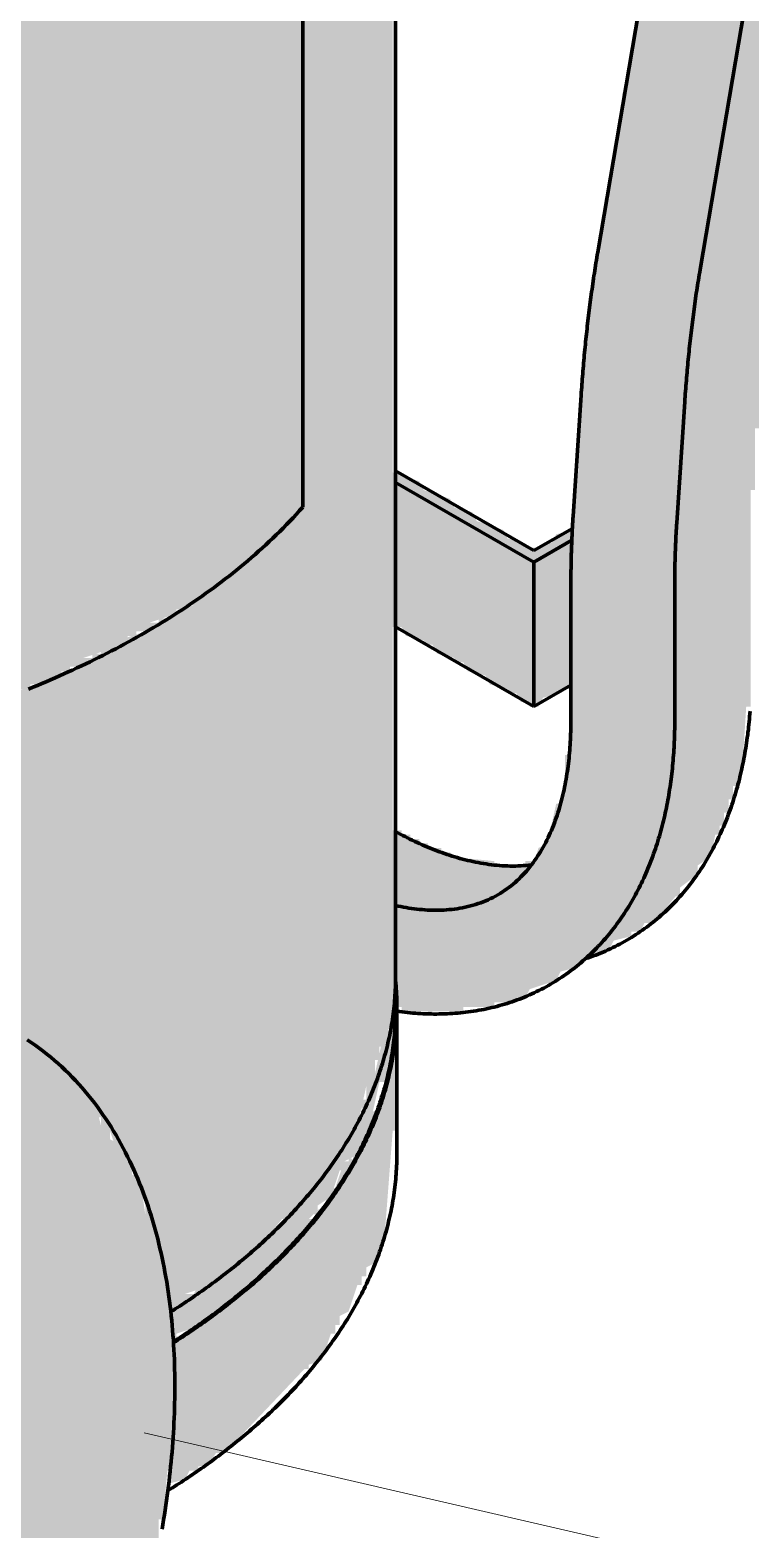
# Model space of a CAD drawing. Header units: millimetres. Extents: x 0 to 420, y 0 to 297.
# Drawn here: x 245.82 to 262.11, y 165.01 to 198.95 of the extents above; entities that cross this region are included whole.
import ezdxf

# ---------------------------------------------------------------- set-up
doc = ezdxf.new("R2010")
doc.units = ezdxf.units.MM
for name, color, linetype, lineweight in [('01-VISIBLE', 7, 'CONTINUOUS', 70), ('08-FINA', 5, 'CONTINUOUS', 18), ('13-GRAFICA', 30, 'CONTINUOUS', 18)]:
    doc.layers.add(name, color=color, linetype=linetype, lineweight=lineweight)

msp = doc.modelspace()

# ---------------------------------------------------------------- hatches: boundary and pattern name
at = {"layer": '08-FINA'}
h = msp.add_hatch(color=7, dxfattribs=at)
h.dxf.hatch_style = 1
edge = h.paths.add_edge_path()
edge.add_arc((248.403, 167.189), 0.6, 0, 360)
at = {"layer": '13-GRAFICA', "true_color": 0x202020}
h = msp.add_hatch(color=7, dxfattribs=at)
h.dxf.hatch_style = 1
h.paths.add_polyline_path([(244.226, 248.532), (243.926, 248.932), (243.726, 248.932), (243.026, 249.732), (242.826, 249.732), (242.326, 250.332), (242.126, 250.332), (242.126, 250.432), (241.826, 250.632), (241.826, 250.932), (242.126, 251.132), (242.126, 251.332), (242.426, 251.532), (242.426, 251.732), (242.626, 251.732), (242.726, 251.932), (242.926, 251.932), (242.926, 252.032), (243.126, 252.032), (243.226, 252.232), (243.626, 252.332), (243.726, 252.532), (243.926, 252.532), (243.926, 252.632), (244.526, 252.832), (244.626, 253.032), (245.026, 253.132), (245.126, 253.332), (245.726, 253.532), (245.826, 253.732), (246.126, 253.732), (246.126, 253.832), (246.926, 253.832), (246.926, 253.932), (247.926, 253.932), (247.926, 254.032), (248.126, 254.032), (248.126, 253.932), (248.626, 253.932), (248.626, 253.832), (249.026, 253.832), (249.026, 253.732), (250.226, 253.532), (250.226, 253.432), (250.426, 253.432), (250.426, 253.332), (251.026, 253.132), (251.126, 252.932), (251.326, 252.932), (251.326, 252.832), (251.526, 252.832), (251.526, 252.732), (252.126, 252.532), (252.226, 252.332), (252.626, 252.232), (252.626, 252.132), (252.926, 252.032), (253.226, 251.632), (253.426, 251.632), (253.826, 251.132), (254.026, 251.132), (254.426, 250.632), (254.626, 250.632), (254.626, 250.532), (255.826, 249.432), (255.826, 249.232), (255.926, 249.232), (255.926, 249.132), (256.526, 248.632), (256.526, 248.432), (257.126, 247.932), (257.126, 247.732), (257.326, 247.632), (257.326, 247.432), (257.526, 247.332), (257.526, 247.132), (257.726, 247.032), (257.726, 246.832), (257.926, 246.732), (257.926, 246.532), (258.126, 246.432), (258.126, 246.232), (258.326, 246.132), (258.326, 245.932), (258.426, 245.932), (258.526, 245.632), (258.726, 245.532), (258.726, 245.332), (258.826, 245.332), (258.826, 245.132), (258.926, 245.132), (258.926, 244.932), (259.026, 244.932), (259.026, 244.732), (259.126, 244.732), (259.126, 244.532), (259.226, 244.532), (259.226, 244.332), (259.326, 244.332), (259.526, 243.732), (259.726, 243.632), (259.726, 243.432), (259.826, 243.432), (259.826, 243.232), (259.926, 243.232), (259.926, 243.032), (260.026, 243.032), (260.026, 242.832), (260.126, 242.832), (260.126, 242.632), (260.226, 242.632), (260.426, 241.732), (260.526, 241.732), (260.526, 241.532), (260.626, 241.532), (260.726, 240.932), (260.826, 240.932), (260.826, 240.732), (260.926, 240.732), (260.926, 240.432), (261.026, 240.432), (261.026, 240.132), (261.126, 240.132), (261.126, 239.832), (261.226, 239.832), (261.226, 239.532), (261.326, 239.532), (261.426, 238.632), (261.526, 238.632), (261.526, 238.232), (261.626, 238.232), (261.626, 237.832), (261.726, 237.832), (261.726, 237.332), (261.826, 237.332), (261.826, 236.932), (261.926, 236.932), (262.026, 234.732), (262.126, 234.732), (262.126, 229.732), (262.226, 229.732), (262.226, 228.232), (262.326, 228.232), (262.426, 225.532), (262.526, 225.532), (262.626, 223.832), (262.726, 223.832), (262.826, 222.432), (262.926, 222.432), (263.026, 221.132), (263.126, 221.132), (263.126, 220.532), (263.226, 220.532), (263.226, 219.832), (263.326, 219.832), (263.326, 219.232), (263.426, 219.232), (263.426, 218.532), (263.526, 218.532), (263.526, 217.932), (263.626, 217.932), (263.626, 217.232), (263.726, 217.232), (263.726, 216.632), (263.826, 216.632), (263.826, 215.932), (263.926, 215.932), (263.926, 215.332), (264.026, 215.332), (264.126, 213.832), (264.226, 213.832), (264.226, 212.932), (264.326, 212.932), (264.326, 211.832), (264.426, 211.832), (264.426, 210.332), (264.526, 210.332), (264.526, 205.332), (264.426, 205.332), (264.426, 203.932), (264.326, 203.932), (264.326, 202.932), (264.226, 202.932), (264.226, 202.132), (264.126, 202.132), (264.026, 200.932), (263.926, 200.932), (263.926, 200.432), (263.826, 200.432), (263.826, 199.832), (263.726, 199.832), (263.726, 199.332), (263.626, 199.332), (263.626, 198.832), (263.526, 198.832), (263.526, 198.232), (263.426, 198.232), (263.426, 197.732), (263.326, 197.732), (263.326, 197.232), (263.226, 197.232), (263.226, 196.632), (263.126, 196.632), (263.126, 196.132), (263.026, 196.132), (263.026, 195.632), (262.926, 195.632), (262.926, 195.032), (262.826, 195.032), (262.726, 193.932), (262.626, 193.932), (262.626, 193.232), (262.526, 193.232), (262.526, 192.432), (262.426, 192.432), (262.326, 189.932), (262.226, 189.932), (262.226, 188.532), (262.126, 188.532), (262.126, 183.632), (262.026, 183.632), (261.926, 182.032), (261.826, 182.032), (261.826, 181.832), (261.726, 181.832), (261.726, 181.532), (261.626, 181.532), (261.626, 181.232), (261.526, 181.232), (261.526, 180.932), (261.426, 180.932), (261.426, 180.732), (261.326, 180.732), (261.226, 180.232), (260.926, 180.032), (260.926, 179.832), (260.526, 179.532), (260.526, 179.332), (260.426, 179.332), (259.926, 178.732), (259.726, 178.732), (259.626, 178.532), (259.426, 178.532), (259.426, 178.432), (259.026, 178.332), (258.926, 178.132), (258.326, 177.932), (258.226, 177.732), (257.826, 177.632), (257.726, 177.432), (257.126, 177.232), (257.026, 177.032), (256.826, 177.032), (256.826, 176.932), (256.326, 176.932), (256.326, 176.832), (255.626, 176.832), (255.626, 176.732), (254.926, 176.732), (254.926, 176.632), (254.826, 176.632), (254.826, 176.732), (254.226, 176.732), (254.226, 176.832), (254.126, 176.832), (254.126, 177.532), (254.026, 177.532), (254.026, 180.832), (254.226, 180.832), (254.226, 180.732), (254.426, 180.732), (254.426, 180.632), (254.626, 180.632), (254.626, 180.532), (254.826, 180.532), (254.826, 180.432), (255.126, 180.432), (255.126, 180.332), (255.326, 180.332), (255.326, 180.232), (256.326, 180.132), (256.326, 180.032), (257.026, 180.032), (257.026, 180.132), (257.226, 180.132), (257.326, 180.432), (257.526, 180.532), (257.726, 181.432), (257.826, 181.432), (257.826, 181.632), (257.926, 181.632), (257.926, 182.532), (258.026, 182.532), (258.026, 187.232), (258.126, 187.232), (258.126, 188.932), (258.226, 188.932), (258.326, 191.732), (258.426, 191.732), (258.526, 193.332), (258.626, 193.332), (258.626, 193.932), (258.726, 193.932), (258.726, 194.532), (258.826, 194.532), (258.826, 195.132), (258.926, 195.132), (258.926, 195.732), (259.026, 195.732), (259.026, 196.332), (259.126, 196.332), (259.126, 196.932), (259.226, 196.932), (259.226, 197.532), (259.326, 197.532), (259.526, 199.332), (259.626, 199.332), (259.726, 200.432), (259.826, 200.432), (259.926, 201.932), (260.026, 201.932), (260.026, 202.832), (260.126, 202.832), (260.126, 204.232), (260.226, 204.232), (260.226, 209.832), (260.126, 209.832), (260.126, 211.332), (260.026, 211.332), (260.026, 212.432), (259.926, 212.432), (259.826, 214.032), (259.726, 214.032), (259.726, 214.732), (259.626, 214.732), (259.626, 215.432), (259.526, 215.432), (259.526, 216.132), (259.426, 216.132), (259.426, 216.832), (259.326, 216.832), (259.326, 217.532), (259.226, 217.532), (259.226, 218.232), (259.126, 218.232), (259.126, 218.932), (259.026, 218.932), (259.026, 219.632), (258.926, 219.632), (258.926, 220.432), (258.826, 220.432), (258.826, 221.132), (258.726, 221.132), (258.726, 221.832), (258.626, 221.832), (258.626, 222.532), (258.526, 222.532), (258.426, 224.432), (258.326, 224.432), (258.226, 227.432), (258.126, 227.432), (258.126, 229.232), (258.026, 229.232), (258.026, 234.132), (257.926, 234.132), (257.926, 235.332), (257.826, 235.332), (257.826, 235.832), (257.726, 235.832), (257.726, 236.232), (257.626, 236.232), (257.626, 236.632), (257.526, 236.632), (257.526, 237.132), (257.426, 237.132), (257.326, 237.932), (257.226, 237.932), (257.026, 238.832), (256.926, 238.832), (256.926, 239.032), (256.826, 239.032), (256.826, 239.332), (256.726, 239.332), (256.726, 239.632), (256.626, 239.632), (256.626, 239.832), (256.526, 239.832), (256.526, 240.132), (256.426, 240.132), (256.426, 240.432), (256.326, 240.432), (256.326, 240.732), (256.226, 240.732), (256.126, 241.132), (255.926, 241.232), (255.926, 241.432), (255.826, 241.432), (255.826, 241.632), (255.726, 241.632), (255.726, 241.832), (255.626, 241.832), (255.626, 242.032), (255.526, 242.032), (255.526, 242.232), (255.426, 242.232), (255.426, 242.432), (255.326, 242.432), (255.326, 242.632), (255.226, 242.632), (255.226, 242.832), (255.126, 242.832), (254.926, 243.432), (254.726, 243.532), (254.726, 243.732), (254.526, 243.832), (254.526, 244.032), (254.326, 244.132), (254.326, 244.332), (254.026, 244.532), (254.026, 244.732), (253.826, 244.832), (253.826, 245.032), (253.626, 245.132), (253.626, 245.332), (253.426, 245.432), (253.426, 245.632), (252.826, 246.132), (252.826, 246.332), (252.126, 246.932), (252.126, 247.132), (252.026, 247.132), (251.526, 247.732), (251.326, 247.732), (251.326, 247.832), (251.226, 247.832), (250.926, 248.232), (250.726, 248.232), (250.326, 248.732), (250.126, 248.732), (249.926, 249.032), (249.726, 249.032), (249.526, 249.332), (248.926, 249.532), (248.826, 249.732), (248.626, 249.732), (248.626, 249.832), (248.426, 249.832), (248.426, 249.932), (248.226, 249.932), (248.226, 250.032), (248.026, 250.032), (248.026, 250.132), (247.826, 250.132), (247.826, 250.232), (247.626, 250.232), (247.626, 250.332), (247.226, 250.332), (247.226, 250.432), (246.826, 250.432), (246.826, 250.532), (246.426, 250.532), (246.426, 250.632), (245.626, 250.632), (245.626, 250.532), (245.426, 250.532), (245.426, 250.332), (245.126, 250.132), (245.126, 249.932), (245.026, 249.932), (245.026, 249.732), (244.926, 249.732), (244.926, 249.432), (244.826, 249.432), (244.826, 249.132), (244.726, 249.132), (244.726, 248.832), (244.626, 248.832), (244.526, 248.332), (244.426, 248.332), (244.326, 248.532)])
at = {"layer": '13-GRAFICA', "true_color": 0xb21820}
h = msp.add_hatch(color=7, dxfattribs=at)
h.dxf.hatch_style = 1
h.paths.add_polyline_path([(252.026, 228.932), (252.426, 229.232), (252.426, 229.432), (252.726, 229.632), (252.726, 229.832), (252.826, 229.832), (252.926, 230.132), (253.126, 230.232), (253.126, 230.432), (253.226, 230.432), (253.226, 230.632), (253.326, 230.632), (253.326, 231.032), (253.426, 231.032), (253.526, 231.632), (253.626, 231.632), (253.626, 231.932), (253.726, 231.932), (253.726, 232.232), (253.826, 232.232), (253.826, 232.532), (253.926, 232.532), (253.926, 232.832), (254.026, 232.832), (254.026, 176.532), (253.926, 176.532), (253.926, 176.232), (253.826, 176.232), (253.826, 175.932), (253.726, 175.932), (253.726, 175.632), (253.626, 175.632), (253.626, 175.332), (253.526, 175.332), (253.526, 175.032), (253.426, 175.032), (253.226, 174.132), (253.126, 174.132), (253.026, 173.832), (252.726, 173.632), (252.726, 173.432), (252.326, 173.132), (252.326, 172.932), (252.026, 172.732), (252.026, 188.132), (252.026, 205.632), (252.026, 228.732)])
at = {"layer": '13-GRAFICA', "true_color": 0xffffff}
h = msp.add_hatch(color=7, dxfattribs=at)
h.dxf.hatch_style = 1
h.paths.add_polyline_path([(231.726, 182.132), (231.726, 182.232), (230.826, 182.232), (230.826, 182.332), (229.926, 182.332), (229.926, 182.432), (228.426, 182.532), (228.426, 182.632), (227.626, 182.732), (227.626, 182.832), (227.326, 182.832), (227.326, 182.932), (226.926, 182.932), (226.926, 183.032), (226.126, 183.132), (226.126, 183.232), (225.826, 183.232), (225.826, 183.332), (225.426, 183.332), (225.426, 183.432), (225.026, 183.432), (225.026, 183.532), (224.326, 183.632), (224.326, 183.732), (224.126, 183.732), (224.126, 183.832), (223.926, 183.832), (223.926, 183.932), (223.626, 183.932), (223.626, 184.032), (223.426, 184.032), (223.426, 184.132), (223.226, 184.132), (223.226, 184.232), (223.026, 184.232), (223.026, 184.332), (222.826, 184.332), (222.826, 184.432), (222.526, 184.432), (222.526, 184.532), (222.326, 184.532), (222.326, 184.632), (222.126, 184.632), (222.126, 184.732), (221.926, 184.732), (221.926, 184.832), (221.726, 184.832), (221.726, 184.932), (221.426, 184.932), (221.426, 185.032), (221.226, 185.032), (221.226, 185.132), (220.626, 185.332), (220.426, 185.632), (220.226, 185.632), (220.026, 185.932), (219.826, 185.932), (219.726, 186.132), (219.526, 186.132), (219.326, 186.432), (219.126, 186.432), (219.126, 186.532), (219.026, 186.532), (218.926, 186.732), (218.726, 186.732), (218.526, 187.032), (218.326, 187.032), (218.226, 187.232), (218.026, 187.232), (218.026, 187.332), (217.726, 187.532), (217.726, 187.732), (217.326, 188.032), (217.326, 188.232), (217.026, 188.432), (217.026, 205.932), (217.426, 205.632), (217.426, 205.432), (217.826, 205.132), (217.826, 204.932), (217.926, 204.932), (218.026, 204.732), (218.226, 204.732), (218.326, 204.532), (218.526, 204.532), (218.726, 204.232), (218.926, 204.232), (219.226, 203.832), (219.426, 203.832), (219.526, 203.632), (219.726, 203.632), (219.826, 203.432), (220.026, 203.432), (220.026, 203.332), (220.126, 203.332), (220.226, 203.132), (220.426, 203.132), (220.626, 202.832), (220.826, 202.832), (220.826, 202.732), (221.026, 202.732), (221.026, 202.632), (221.226, 202.632), (221.226, 202.532), (221.426, 202.532), (221.426, 202.432), (221.726, 202.432), (221.726, 202.332), (221.926, 202.332), (221.926, 202.232), (222.126, 202.232), (222.126, 202.132), (222.326, 202.132), (222.326, 202.032), (222.526, 202.032), (222.526, 201.932), (222.826, 201.932), (222.826, 201.832), (223.026, 201.832), (223.026, 201.732), (223.226, 201.732), (223.226, 201.632), (223.426, 201.632), (223.426, 201.532), (223.626, 201.532), (223.626, 201.432), (223.926, 201.432), (223.926, 201.332), (224.126, 201.332), (224.126, 201.232), (224.326, 201.232), (224.326, 201.132), (225.026, 201.032), (225.026, 200.932), (225.426, 200.932), (225.426, 200.832), (226.126, 200.732), (226.126, 200.632), (226.526, 200.632), (226.526, 200.532), (226.926, 200.532), (226.926, 200.432), (227.626, 200.332), (227.626, 200.232), (228.026, 200.232), (228.026, 200.132), (228.426, 200.132), (228.426, 200.032), (230.726, 199.832), (230.726, 199.732), (231.626, 199.732), (231.626, 199.632), (232.526, 199.632), (232.526, 199.532), (238.026, 199.632), (238.026, 199.732), (238.626, 199.732), (238.626, 199.832), (239.226, 199.832), (239.226, 199.932), (239.826, 199.932), (239.826, 200.032), (240.426, 200.032), (240.426, 200.132), (242.226, 200.332), (242.226, 200.432), (242.526, 200.432), (242.526, 200.532), (242.826, 200.532), (242.826, 200.632), (243.126, 200.632), (243.126, 200.732), (243.426, 200.732), (243.426, 200.832), (243.726, 200.832), (243.726, 200.932), (244.026, 200.932), (244.026, 201.032), (244.326, 201.032), (244.326, 201.132), (244.626, 201.132), (244.626, 201.232), (244.926, 201.232), (244.926, 201.332), (245.226, 201.332), (245.226, 201.432), (245.926, 201.532), (245.926, 201.632), (246.126, 201.632), (246.126, 201.732), (246.326, 201.732), (246.326, 201.832), (246.526, 201.832), (246.526, 201.932), (247.126, 202.132), (247.226, 202.332), (247.426, 202.332), (247.426, 202.432), (247.626, 202.432), (247.626, 202.532), (247.826, 202.532), (247.826, 202.632), (248.026, 202.632), (248.026, 202.732), (248.626, 202.932), (248.726, 203.132), (248.926, 203.132), (248.926, 203.232), (249.526, 203.432), (250.126, 204.132), (250.326, 204.132), (250.826, 204.732), (251.026, 204.732), (251.526, 205.332), (251.726, 205.332), (251.726, 205.432), (252.026, 205.632), (252.026, 188.132), (251.926, 188.132), (251.726, 187.832), (251.526, 187.832), (251.026, 187.232), (250.826, 187.232), (250.226, 186.532), (250.026, 186.532), (249.526, 185.932), (249.326, 185.932), (249.326, 185.832), (249.126, 185.832), (249.126, 185.732), (248.526, 185.532), (248.426, 185.332), (248.226, 185.332), (248.226, 185.232), (248.026, 185.232), (248.026, 185.132), (247.826, 185.132), (247.826, 185.032), (247.626, 185.032), (247.626, 184.932), (247.026, 184.732), (246.926, 184.532), (246.726, 184.532), (246.726, 184.432), (246.526, 184.432), (246.526, 184.332), (246.326, 184.332), (246.326, 184.232), (246.126, 184.232), (246.126, 184.132), (245.826, 184.132), (245.826, 184.032), (245.526, 184.032), (245.526, 183.932), (245.226, 183.932), (245.226, 183.832), (244.926, 183.832), (244.926, 183.732), (244.626, 183.732), (244.626, 183.632), (244.326, 183.632), (244.326, 183.532), (244.026, 183.532), (244.026, 183.432), (243.726, 183.432), (243.726, 183.332), (243.426, 183.332), (243.426, 183.232), (243.126, 183.232), (243.126, 183.132), (242.826, 183.132), (242.826, 183.032), (242.426, 183.032), (242.426, 182.932), (241.626, 182.832), (241.626, 182.732), (241.026, 182.732), (241.026, 182.632), (239.226, 182.432), (239.226, 182.332), (237.926, 182.232), (237.926, 182.132), (235.426, 182.132), (235.426, 182.032), (232.626, 182.032), (232.626, 182.132)])
at = {"layer": '13-GRAFICA', "true_color": 0xb21820}
h = msp.add_hatch(color=7, dxfattribs=at)
h.dxf.hatch_style = 1
h.paths.add_polyline_path([(254.626, 188.732), (254.726, 188.532), (255.326, 188.332), (255.426, 188.132), (255.826, 188.032), (255.926, 187.832), (256.526, 187.632), (256.626, 187.432), (256.826, 187.432), (256.826, 187.332), (257.026, 187.332), (257.026, 187.232), (257.426, 187.232), (257.426, 187.332), (257.626, 187.332), (257.726, 187.532), (258.126, 187.632), (258.126, 187.232), (258.026, 187.232), (258.026, 184.032), (257.826, 184.032), (257.826, 183.932), (257.426, 183.832), (257.326, 183.632), (257.126, 183.632), (257.126, 183.732), (256.926, 183.732), (256.826, 183.932), (256.626, 183.932), (256.626, 184.032), (256.226, 184.132), (256.126, 184.332), (255.726, 184.432), (255.626, 184.632), (255.426, 184.632), (255.426, 184.732), (255.026, 184.832), (254.926, 185.032), (254.726, 185.032), (254.726, 185.132), (254.326, 185.232), (254.226, 185.432), (254.026, 185.432), (254.026, 188.932)])
h = msp.add_hatch(color=7, dxfattribs=at)
h.dxf.hatch_style = 1
h.paths.add_polyline_path([(252.026, 172.532), (251.626, 172.232), (251.626, 172.032), (251.526, 172.032), (251.026, 171.432), (250.826, 171.432), (250.626, 171.132), (250.426, 171.132), (250.226, 170.832), (250.026, 170.832), (249.826, 170.532), (249.626, 170.532), (249.626, 170.432), (249.326, 170.332), (249.126, 170.032), (248.926, 170.032), (248.926, 170.432), (248.826, 170.432), (248.826, 170.832), (248.726, 170.832), (248.726, 171.232), (248.626, 171.232), (248.626, 171.632), (248.526, 171.632), (248.526, 172.132), (248.426, 172.132), (248.426, 172.532), (248.326, 172.532), (248.326, 172.832), (248.226, 172.832), (248.126, 173.232), (247.926, 173.332), (247.826, 173.732), (247.726, 173.732), (247.626, 174.032), (247.426, 174.132), (247.426, 174.332), (247.326, 174.332), (247.326, 174.532), (247.126, 174.632), (247.026, 175.032), (246.926, 175.032), (246.826, 175.232), (246.626, 175.232), (246.426, 175.532), (246.226, 175.532), (246.126, 175.732), (245.926, 175.732), (245.726, 176.032), (245.526, 176.032), (245.526, 176.132), (245.426, 176.132), (245.326, 176.332), (245.126, 176.332), (245.026, 176.532), (244.826, 176.532), (244.826, 176.632), (244.626, 176.632), (244.526, 176.832), (244.126, 176.932), (244.026, 177.132), (243.426, 177.332), (243.326, 177.532), (242.726, 177.732), (242.626, 177.932), (242.426, 177.932), (242.426, 178.032), (242.226, 178.032), (242.126, 178.232), (241.526, 178.432), (241.426, 178.632), (240.826, 178.832), (240.726, 179.032), (240.226, 179.032), (240.226, 179.132), (239.326, 179.232), (239.326, 179.332), (238.426, 179.432), (238.426, 179.532), (236.726, 179.332), (236.726, 181.632), (236.526, 181.632), (236.526, 181.532), (232.626, 181.532), (232.626, 181.632), (230.726, 181.732), (230.726, 178.432), (232.926, 178.332), (232.926, 178.232), (233.226, 178.232), (233.226, 178.132), (233.026, 178.132), (233.026, 178.032), (232.826, 178.032), (232.826, 177.932), (232.526, 177.932), (232.426, 177.732), (232.226, 177.732), (232.026, 177.432), (231.826, 177.432), (231.726, 177.232), (231.526, 177.232), (231.326, 176.932), (231.126, 176.932), (231.026, 176.732), (230.826, 176.732), (230.826, 176.632), (230.726, 176.632), (230.626, 176.432), (230.426, 176.432), (230.326, 176.232), (230.226, 176.232), (230.226, 176.332), (229.726, 176.332), (229.626, 176.032), (229.526, 176.032), (229.526, 175.832), (229.326, 175.732), (229.226, 175.332), (226.626, 172.832), (226.626, 172.632), (226.326, 172.432), (226.326, 172.232), (226.026, 172.032), (226.026, 171.832), (225.826, 171.732), (225.826, 171.532), (225.526, 171.332), (225.526, 171.132), (225.226, 170.932), (225.226, 170.732), (225.026, 170.632), (225.026, 170.432), (224.926, 170.432), (224.926, 170.332), (224.726, 170.232), (224.726, 170.032), (224.526, 169.932), (224.526, 170.032), (224.126, 170.132), (224.026, 170.332), (223.426, 170.532), (223.326, 170.732), (222.926, 170.832), (222.826, 171.032), (222.626, 171.032), (222.626, 171.132), (222.526, 171.157), (222.526, 180.432), (222.526, 184.232), (222.526, 184.432), (222.826, 184.432), (222.826, 184.332), (223.026, 184.332), (223.026, 184.232), (223.226, 184.232), (223.226, 184.132), (223.426, 184.132), (223.426, 184.032), (223.626, 184.032), (223.626, 183.932), (223.926, 183.932), (223.926, 183.832), (224.126, 183.832), (224.126, 183.732), (224.326, 183.732), (224.326, 183.632), (225.026, 183.532), (225.026, 183.432), (225.426, 183.432), (225.426, 183.332), (225.826, 183.332), (225.826, 183.232), (226.526, 183.132), (226.526, 183.032), (226.926, 183.032), (226.926, 182.932), (227.326, 182.932), (227.326, 182.832), (228.026, 182.732), (228.026, 182.632), (228.426, 182.632), (228.426, 182.532), (229.926, 182.432), (229.926, 182.332), (230.826, 182.332), (230.826, 182.232), (231.726, 182.232), (231.726, 182.132), (232.626, 182.132), (232.626, 182.032), (237.926, 182.132), (237.926, 182.232), (238.526, 182.232), (238.526, 182.332), (239.226, 182.332), (239.226, 182.432), (239.826, 182.432), (239.826, 182.532), (240.426, 182.532), (240.426, 182.632), (241.026, 182.632), (241.026, 182.732), (242.126, 182.832), (242.126, 182.932), (242.426, 182.932), (242.426, 183.032), (242.826, 183.032), (242.826, 183.132), (243.126, 183.132), (243.126, 183.232), (243.426, 183.232), (243.426, 183.332), (243.726, 183.332), (243.726, 183.432), (244.026, 183.432), (244.026, 183.532), (244.326, 183.532), (244.326, 183.632), (244.626, 183.632), (244.626, 183.732), (244.926, 183.732), (244.926, 183.832), (245.226, 183.832), (245.226, 183.932), (246.126, 184.132), (246.126, 184.232), (246.326, 184.232), (246.326, 184.332), (246.926, 184.532), (247.026, 184.732), (247.226, 184.732), (247.226, 184.832), (247.426, 184.832), (247.426, 184.932), (247.626, 184.932), (247.626, 185.032), (247.826, 185.032), (247.826, 185.132), (248.426, 185.332), (248.526, 185.532), (248.726, 185.532), (248.726, 185.632), (248.926, 185.632), (248.926, 185.732), (249.526, 185.932), (250.026, 186.532), (250.226, 186.532), (250.826, 187.232), (251.026, 187.232), (251.526, 187.832), (251.726, 187.832), (251.726, 187.932), (252.026, 188.132), (252.026, 172.732)])
at = {"layer": '13-GRAFICA', "true_color": 0xffd200}
h = msp.add_hatch(color=7, dxfattribs=at)
h.dxf.hatch_style = 1
h.paths.add_polyline_path([(249.326, 169.432), (249.426, 169.632), (249.826, 169.732), (250.026, 170.032), (250.226, 170.032), (252.126, 172.032), (252.326, 172.032), (252.326, 172.232), (252.526, 172.332), (252.526, 172.532), (252.626, 172.532), (252.626, 172.732), (252.726, 172.732), (252.926, 173.332), (253.026, 173.332), (253.026, 173.432), (253.226, 173.332), (253.126, 173.632), (253.226, 173.632), (253.226, 173.832), (253.326, 173.832), (253.326, 174.032), (253.426, 174.032), (253.426, 174.232), (253.526, 174.232), (253.526, 174.432), (253.726, 174.532), (253.726, 174.832), (253.826, 174.832), (253.826, 175.732), (254.026, 175.832), (254.026, 176.332), (253.926, 176.332), (253.926, 176.532), (254.026, 176.532), (254.026, 177.532), (254.126, 177.532), (254.126, 174.032), (254.026, 174.032), (253.826, 171.432), (253.726, 171.432), (253.626, 171.032), (253.426, 170.932), (253.426, 170.732), (253.326, 170.732), (253.326, 170.532), (253.226, 170.532), (253.026, 169.932), (252.826, 169.832), (252.826, 169.632), (252.726, 169.632), (252.726, 169.432), (252.626, 169.432), (252.426, 168.832), (252.126, 168.732), (252.126, 168.632), (252.026, 168.632), (250.226, 166.732), (250.026, 166.732), (249.826, 166.432), (249.626, 166.432), (249.626, 166.332), (249.426, 166.332), (249.326, 166.132), (248.926, 166.032), (249.026, 166.532), (249.026, 169.332)])
at = {"layer": '13-GRAFICA', "true_color": 0x202020}
h = msp.add_hatch(color=7, dxfattribs=at)
h.dxf.hatch_style = 1
h.paths.add_polyline_path([(245.526, 176.032), (245.726, 176.032), (245.926, 175.732), (246.126, 175.732), (246.226, 175.532), (246.426, 175.532), (246.626, 175.232), (246.826, 175.232), (246.826, 175.132), (247.026, 175.032), (247.126, 174.632), (247.326, 174.532), (247.426, 174.132), (247.626, 174.032), (247.626, 173.832), (247.826, 173.732), (247.926, 173.332), (248.126, 173.232), (248.126, 173.032), (248.226, 173.032), (248.226, 172.832), (248.326, 172.832), (248.426, 172.132), (248.526, 172.132), (248.526, 171.632), (248.626, 171.632), (248.626, 171.232), (248.726, 171.232), (248.726, 170.832), (248.826, 170.832), (248.826, 170.432), (248.926, 170.432), (248.926, 170.032), (249.026, 170.032), (249.026, 166.332), (248.926, 166.332), (248.826, 165.232), (248.726, 165.232), (248.726, 164.732), (248.626, 164.732), (248.626, 164.232), (248.526, 164.232), (248.526, 163.732), (248.426, 163.732), (248.326, 162.632), (248.226, 162.632), (248.226, 162.432), (248.126, 162.432), (247.926, 161.532), (247.826, 161.532), (247.826, 161.332), (247.726, 161.332), (247.726, 161.032), (247.626, 161.032), (247.426, 160.132), (247.326, 160.132), (247.326, 159.932), (247.226, 159.932), (247.026, 159.032), (246.926, 159.032), (246.926, 158.832), (246.826, 158.832), (246.826, 158.632), (246.726, 158.632), (246.726, 158.432), (246.626, 158.432), (246.426, 157.832), (246.226, 157.732), (246.226, 157.532), (246.126, 157.532), (246.126, 157.332), (246.026, 157.332), (246.026, 157.132), (245.926, 157.132), (245.926, 156.932), (245.826, 156.932), (245.826, 156.732), (245.726, 156.732), (245.526, 156.132), (245.326, 156.032), (245.326, 164.732), (245.326, 167.932), (245.326, 176.332)])
at = {"layer": '13-GRAFICA', "true_color": 0xb21820}
h = msp.add_hatch(color=7, dxfattribs=at)
h.dxf.hatch_style = 1
h.paths.add_polyline_path([(249.026, 170.032), (249.126, 170.032), (249.326, 170.332), (249.526, 170.332), (249.626, 170.532), (249.826, 170.532), (250.026, 170.832), (250.226, 170.832), (250.426, 171.132), (250.626, 171.132), (250.826, 171.432), (251.026, 171.432), (251.026, 171.532), (251.626, 172.032), (251.626, 172.232), (252.026, 172.532), (252.026, 172.732), (252.326, 172.932), (252.326, 173.132), (252.726, 173.432), (252.726, 173.632), (253.026, 173.832), (253.026, 174.032), (253.126, 174.032), (253.226, 174.332), (253.326, 174.332), (253.326, 174.732), (253.426, 174.732), (253.426, 175.032), (253.526, 175.032), (253.526, 175.332), (253.626, 175.332), (253.826, 176.232), (254.026, 176.332), (254.026, 175.832), (253.826, 175.732), (253.826, 175.132), (253.726, 175.132), (253.526, 174.232), (253.426, 174.232), (253.426, 174.032), (253.326, 174.032), (253.326, 173.832), (253.226, 173.832), (253.226, 173.632), (253.126, 173.632), (253.226, 173.332), (253.126, 173.332), (253.126, 173.432), (252.926, 173.332), (252.926, 173.132), (252.826, 173.132), (252.626, 172.532), (252.326, 172.332), (252.326, 172.132), (252.226, 172.132), (250.226, 170.032), (250.026, 170.032), (249.826, 169.732), (249.426, 169.632), (249.426, 169.532), (249.126, 169.432), (249.126, 169.332), (249.026, 169.332)])

# ---------------------------------------------------------------- linework, layer by layer
at = {"layer": '01-VISIBLE'}
for p, q in [((254.091, 177.511), (254.091, 233.032)), ((251.992, 188.149), (251.992, 205.624)), ((258.666, 193.918), (259.781, 200.505)), ((260.983, 193.525), (262.098, 200.112)), ((258.109, 187.945), (258.29, 190.684)), ((260.454, 187.79), (260.635, 190.529)), ((254.091, 188.967), (257.218, 187.162)), ((257.218, 186.9), (254.091, 188.706)), ((258.092, 187.666), (257.218, 187.162)), ((257.218, 186.9), (258.079, 187.397)), ((257.218, 183.634), (257.218, 186.9)), ((258.058, 183.308), (258.058, 186.393)), ((260.408, 183.308), (260.408, 186.393)), ((254.091, 185.44), (257.218, 183.634)), ((258.058, 184.119), (257.218, 183.634)), ((254.121, 173.53), (254.121, 176.796))]:
    msp.add_line(p, q, dxfattribs=at)
for points in [[(258.29, 190.684), (258.294, 190.745), (258.299, 190.805), (258.303, 190.865), (258.307, 190.925), (258.312, 190.985), (258.316, 191.045), (258.321, 191.105), (258.326, 191.166), (258.331, 191.226), (258.336, 191.286), (258.341, 191.346), (258.346, 191.406), (258.351, 191.466), (258.357, 191.526), (258.362, 191.586), (258.368, 191.646), (258.374, 191.706), (258.379, 191.766), (258.385, 191.826), (258.391, 191.886), (258.398, 191.946), (258.404, 192.006), (258.41, 192.066), (258.417, 192.126), (258.424, 192.186), (258.43, 192.246), (258.437, 192.306), (258.444, 192.366), (258.451, 192.426), (258.458, 192.485), (258.466, 192.545), (258.473, 192.605), (258.481, 192.665), (258.488, 192.725), (258.496, 192.785), (258.504, 192.844), (258.512, 192.904), (258.52, 192.964), (258.528, 193.024), (258.537, 193.083), (258.545, 193.143), (258.554, 193.203), (258.562, 193.262), (258.571, 193.322), (258.58, 193.382), (258.589, 193.441), (258.598, 193.501), (258.608, 193.56), (258.617, 193.62), (258.626, 193.68), (258.636, 193.739), (258.646, 193.799), (258.656, 193.858), (258.666, 193.918)], [(260.635, 190.529), (260.639, 190.589), (260.644, 190.649), (260.648, 190.71), (260.652, 190.77), (260.657, 190.83), (260.661, 190.89), (260.666, 190.95), (260.671, 191.01), (260.676, 191.071), (260.681, 191.131), (260.686, 191.191), (260.691, 191.251), (260.697, 191.311), (260.702, 191.371), (260.708, 191.431), (260.714, 191.491), (260.72, 191.551), (260.726, 191.611), (260.732, 191.672), (260.738, 191.732), (260.744, 191.792), (260.751, 191.852), (260.758, 191.912), (260.764, 191.972), (260.771, 192.032), (260.778, 192.091), (260.785, 192.151), (260.792, 192.211), (260.8, 192.271), (260.807, 192.331), (260.815, 192.391), (260.822, 192.451), (260.83, 192.511), (260.838, 192.571), (260.846, 192.63), (260.855, 192.69), (260.863, 192.75), (260.871, 192.81), (260.88, 192.869), (260.889, 192.929), (260.897, 192.989), (260.906, 193.049), (260.916, 193.108), (260.925, 193.168), (260.934, 193.227), (260.944, 193.287), (260.953, 193.347), (260.963, 193.406), (260.973, 193.466), (260.983, 193.525)], [(245.781, 184.027), (245.882, 184.068), (245.983, 184.11), (246.084, 184.152), (246.184, 184.194), (246.284, 184.237), (246.384, 184.281), (246.484, 184.324), (246.583, 184.369), (246.683, 184.414), (246.782, 184.459), (246.88, 184.505), (246.979, 184.552), (247.077, 184.598), (247.176, 184.646), (247.273, 184.694), (247.371, 184.742), (247.468, 184.791), (247.566, 184.841), (247.662, 184.891), (247.759, 184.941), (247.855, 184.992), (247.951, 185.044), (248.047, 185.096), (248.142, 185.149), (248.237, 185.202), (248.332, 185.256), (248.427, 185.31), (248.521, 185.365), (248.614, 185.421), (248.708, 185.477), (248.801, 185.533), (248.894, 185.591), (248.986, 185.648), (249.078, 185.707), (249.17, 185.766), (249.261, 185.825), (249.352, 185.885), (249.443, 185.946), (249.533, 186.007), (249.622, 186.069), (249.711, 186.132), (249.8, 186.195), (249.889, 186.259), (249.977, 186.323), (250.064, 186.388), (250.151, 186.454), (250.237, 186.52), (250.323, 186.587), (250.409, 186.655), (250.494, 186.723), (250.578, 186.792), (250.662, 186.862), (250.745, 186.932), (250.828, 187.003), (250.91, 187.075), (250.992, 187.147), (251.073, 187.22), (251.153, 187.293), (251.233, 187.368), (251.312, 187.443), (251.39, 187.518), (251.468, 187.595), (251.545, 187.672), (251.622, 187.75), (251.697, 187.828), (251.772, 187.907), (251.846, 187.987), (251.919, 188.068), (251.992, 188.149)], [(258.058, 186.393), (258.058, 186.456), (258.059, 186.518), (258.059, 186.58), (258.06, 186.642), (258.06, 186.704), (258.061, 186.766), (258.062, 186.828), (258.063, 186.89), (258.065, 186.952), (258.066, 187.014), (258.068, 187.077), (258.07, 187.139), (258.072, 187.201), (258.074, 187.263), (258.076, 187.325), (258.079, 187.387), (258.081, 187.449), (258.084, 187.511), (258.087, 187.573), (258.09, 187.635), (258.094, 187.697), (258.097, 187.759), (258.101, 187.821), (258.105, 187.883), (258.109, 187.945)], [(260.408, 186.393), (260.408, 186.454), (260.409, 186.515), (260.409, 186.576), (260.41, 186.636), (260.41, 186.697), (260.411, 186.758), (260.412, 186.819), (260.414, 186.879), (260.415, 186.94), (260.417, 187.001), (260.418, 187.062), (260.42, 187.122), (260.423, 187.183), (260.425, 187.244), (260.427, 187.304), (260.43, 187.365), (260.433, 187.426), (260.436, 187.486), (260.439, 187.547), (260.442, 187.608), (260.446, 187.668), (260.45, 187.729), (260.454, 187.79)], [(254.121, 176.733), (254.18, 176.725), (254.24, 176.718), (254.299, 176.711), (254.359, 176.704), (254.419, 176.698), (254.478, 176.693), (254.538, 176.688), (254.598, 176.684), (254.658, 176.68), (254.718, 176.677), (254.778, 176.674), (254.838, 176.672), (254.898, 176.671), (254.958, 176.67), (255.018, 176.67), (255.078, 176.671), (255.138, 176.672), (255.198, 176.673), (255.258, 176.676), (255.318, 176.679), (255.378, 176.682), (255.438, 176.687), (255.497, 176.691), (255.557, 176.697), (255.617, 176.703), (255.676, 176.71), (255.736, 176.717), (255.796, 176.726), (255.855, 176.734), (255.914, 176.744), (255.973, 176.754), (256.032, 176.765), (256.091, 176.776), (256.15, 176.789), (256.209, 176.801), (256.267, 176.815), (256.325, 176.829), (256.383, 176.844), (256.441, 176.86), (256.499, 176.876), (256.557, 176.893), (256.614, 176.911), (256.671, 176.929), (256.728, 176.948), (256.785, 176.968), (256.841, 176.989), (256.897, 177.01), (256.953, 177.032), (257.009, 177.054), (257.064, 177.077), (257.119, 177.101), (257.174, 177.126), (257.228, 177.151), (257.283, 177.177), (257.336, 177.204), (257.39, 177.231), (257.443, 177.259), (257.496, 177.288), (257.548, 177.317), (257.6, 177.347), (257.652, 177.378), (257.703, 177.409), (257.754, 177.441), (257.804, 177.473), (257.854, 177.506), (257.904, 177.54), (257.953, 177.575), (258.002, 177.61), (258.05, 177.645), (258.098, 177.681), (258.145, 177.718), (258.192, 177.755), (258.239, 177.793), (258.285, 177.832), (258.33, 177.871), (258.375, 177.911), (258.42, 177.951), (258.464, 177.992), (258.508, 178.033), (258.551, 178.075), (258.593, 178.117), (258.636, 178.16), (258.677, 178.203), (258.718, 178.247), (258.759, 178.291), (258.799, 178.336), (258.838, 178.381), (258.877, 178.426), (258.916, 178.472), (258.954, 178.519), (258.991, 178.566), (259.028, 178.613), (259.064, 178.661), (259.1, 178.709), (259.136, 178.758), (259.17, 178.807), (259.205, 178.856), (259.238, 178.906), (259.271, 178.956), (259.304, 179.006), (259.336, 179.057), (259.368, 179.108), (259.399, 179.159), (259.429, 179.211), (259.459, 179.263), (259.489, 179.315), (259.518, 179.368), (259.546, 179.42), (259.574, 179.474), (259.601, 179.527), (259.628, 179.581), (259.654, 179.635), (259.68, 179.689), (259.706, 179.743), (259.73, 179.798), (259.755, 179.853), (259.778, 179.908), (259.802, 179.963), (259.825, 180.019), (259.847, 180.074), (259.869, 180.13), (259.89, 180.186), (259.911, 180.243), (259.931, 180.299), (259.951, 180.356), (259.97, 180.413), (259.989, 180.47), (260.008, 180.527), (260.026, 180.584), (260.043, 180.641), (260.06, 180.699), (260.077, 180.757), (260.093, 180.814), (260.109, 180.872), (260.124, 180.93), (260.139, 180.988), (260.153, 181.047), (260.167, 181.105), (260.181, 181.164), (260.194, 181.222), (260.207, 181.281), (260.219, 181.34), (260.231, 181.398), (260.242, 181.457), (260.253, 181.516), (260.264, 181.575), (260.274, 181.635), (260.284, 181.694), (260.293, 181.753), (260.302, 181.812), (260.311, 181.872), (260.319, 181.931), (260.327, 181.991), (260.334, 182.05), (260.341, 182.11), (260.348, 182.17), (260.354, 182.229), (260.36, 182.289), (260.366, 182.349), (260.371, 182.408), (260.376, 182.468), (260.381, 182.528), (260.385, 182.588), (260.389, 182.648), (260.392, 182.708), (260.395, 182.768), (260.398, 182.828), (260.4, 182.888), (260.403, 182.948), (260.404, 183.008), (260.406, 183.068), (260.407, 183.128), (260.408, 183.188), (260.408, 183.248), (260.408, 183.308)], [(258.058, 183.308), (258.058, 183.247), (258.057, 183.187), (258.056, 183.127), (258.055, 183.066), (258.053, 183.006), (258.051, 182.946), (258.048, 182.885), (258.045, 182.825), (258.041, 182.765), (258.037, 182.705), (258.033, 182.645), (258.028, 182.584), (258.022, 182.524), (258.016, 182.464), (258.01, 182.404), (258.003, 182.344), (257.995, 182.284), (257.987, 182.225), (257.979, 182.165), (257.97, 182.105), (257.96, 182.046), (257.95, 181.986), (257.939, 181.927), (257.928, 181.868), (257.916, 181.808), (257.904, 181.749), (257.891, 181.69), (257.877, 181.632), (257.863, 181.573), (257.848, 181.514), (257.832, 181.456), (257.816, 181.398), (257.799, 181.34), (257.782, 181.282), (257.764, 181.225), (257.745, 181.167), (257.725, 181.11), (257.705, 181.054), (257.684, 180.997), (257.662, 180.941), (257.64, 180.885), (257.617, 180.829), (257.592, 180.774), (257.568, 180.719), (257.542, 180.664), (257.515, 180.61), (257.488, 180.556), (257.46, 180.503), (257.431, 180.45), (257.401, 180.397), (257.37, 180.346), (257.338, 180.294), (257.306, 180.243), (257.272, 180.193), (257.238, 180.144), (257.202, 180.095), (257.166, 180.047), (257.129, 179.999), (257.09, 179.953), (257.051, 179.907), (257.011, 179.862), (256.97, 179.818), (256.928, 179.774), (256.885, 179.732), (256.841, 179.691), (256.796, 179.651), (256.75, 179.611), (256.703, 179.573), (256.655, 179.536), (256.607, 179.501), (256.557, 179.466), (256.507, 179.433), (256.456, 179.401), (256.404, 179.37)], [(258.392, 177.926), (258.45, 177.945), (258.506, 177.965), (258.563, 177.985), (258.619, 178.006), (258.675, 178.028), (258.731, 178.05), (258.786, 178.073), (258.842, 178.097), (258.896, 178.122), (258.951, 178.147), (259.005, 178.173), (259.059, 178.199), (259.113, 178.226), (259.166, 178.254), (259.219, 178.283), (259.271, 178.312), (259.324, 178.342), (259.375, 178.373), (259.427, 178.404), (259.478, 178.436), (259.528, 178.468), (259.579, 178.501), (259.628, 178.535), (259.678, 178.569), (259.727, 178.604), (259.775, 178.64), (259.823, 178.676), (259.871, 178.713), (259.918, 178.75), (259.964, 178.788), (260.01, 178.826), (260.056, 178.865), (260.101, 178.905), (260.146, 178.945), (260.19, 178.986), (260.234, 179.027), (260.277, 179.069), (260.32, 179.111), (260.362, 179.154), (260.404, 179.197), (260.445, 179.241), (260.486, 179.285), (260.526, 179.33), (260.566, 179.375), (260.605, 179.421), (260.643, 179.467), (260.681, 179.513), (260.719, 179.56), (260.756, 179.608), (260.792, 179.655), (260.828, 179.704), (260.864, 179.752), (260.899, 179.801), (260.933, 179.85), (260.967, 179.9), (261, 179.95), (261.033, 180.001), (261.065, 180.051), (261.097, 180.102), (261.128, 180.154), (261.158, 180.206), (261.189, 180.258), (261.218, 180.31), (261.247, 180.363), (261.276, 180.415), (261.304, 180.469), (261.331, 180.522), (261.358, 180.576), (261.384, 180.63), (261.41, 180.684), (261.436, 180.739), (261.461, 180.793), (261.485, 180.848), (261.509, 180.903), (261.532, 180.959), (261.555, 181.014), (261.577, 181.07), (261.599, 181.126), (261.621, 181.182), (261.642, 181.239), (261.662, 181.295), (261.682, 181.352), (261.702, 181.409), (261.721, 181.466), (261.739, 181.523), (261.757, 181.58), (261.775, 181.638), (261.792, 181.695), (261.808, 181.753), (261.825, 181.811), (261.84, 181.869), (261.856, 181.927), (261.871, 181.985), (261.885, 182.044), (261.899, 182.102), (261.913, 182.161), (261.926, 182.219), (261.938, 182.278), (261.951, 182.337), (261.963, 182.396), (261.974, 182.455), (261.985, 182.514), (261.996, 182.573), (262.006, 182.632), (262.016, 182.692), (262.025, 182.751), (262.034, 182.81), (262.043, 182.87), (262.051, 182.929), (262.059, 182.989), (262.066, 183.049), (262.074, 183.108), (262.08, 183.168), (262.087, 183.228), (262.093, 183.288), (262.098, 183.347), (262.103, 183.407), (262.108, 183.467), (262.113, 183.527)], [(254.091, 180.799), (254.144, 180.77), (254.198, 180.741), (254.251, 180.713), (254.306, 180.686), (254.36, 180.658), (254.414, 180.631), (254.469, 180.605), (254.524, 180.579), (254.579, 180.553), (254.634, 180.528), (254.69, 180.504), (254.745, 180.479), (254.801, 180.456), (254.857, 180.432), (254.913, 180.41), (254.97, 180.387), (255.027, 180.366), (255.084, 180.344), (255.141, 180.324), (255.198, 180.304), (255.255, 180.284), (255.313, 180.265), (255.371, 180.247), (255.429, 180.229), (255.487, 180.211), (255.545, 180.195), (255.604, 180.179), (255.663, 180.164), (255.722, 180.149), (255.781, 180.135), (255.84, 180.122), (255.9, 180.109), (255.959, 180.098), (256.019, 180.086), (256.079, 180.076), (256.139, 180.067), (256.199, 180.058), (256.259, 180.05), (256.319, 180.043), (256.38, 180.037), (256.44, 180.032), (256.501, 180.028), (256.561, 180.024), (256.622, 180.022), (256.683, 180.021), (256.743, 180.02), (256.804, 180.021), (256.865, 180.023), (256.925, 180.026), (256.986, 180.03), (257.046, 180.035), (257.107, 180.041), (257.167, 180.048)], [(254.091, 179.125), (254.15, 179.113), (254.21, 179.101), (254.27, 179.089), (254.33, 179.079), (254.391, 179.069), (254.451, 179.06), (254.511, 179.052), (254.572, 179.045), (254.633, 179.038), (254.694, 179.033), (254.754, 179.028), (254.815, 179.025), (254.876, 179.022), (254.937, 179.021), (254.999, 179.02), (255.06, 179.021), (255.121, 179.022), (255.182, 179.025), (255.243, 179.029), (255.303, 179.033), (255.364, 179.039), (255.425, 179.047), (255.485, 179.055), (255.545, 179.065), (255.606, 179.076), (255.665, 179.088), (255.725, 179.102), (255.784, 179.117), (255.843, 179.133), (255.901, 179.15), (255.959, 179.169), (256.017, 179.189), (256.074, 179.211), (256.131, 179.234), (256.187, 179.259), (256.242, 179.284), (256.297, 179.311), (256.351, 179.34), (256.404, 179.37)], [(249.004, 169.928), (249.055, 169.96), (249.106, 169.992), (249.156, 170.025), (249.207, 170.058), (249.257, 170.091), (249.308, 170.125), (249.358, 170.158), (249.408, 170.192), (249.458, 170.225), (249.508, 170.259), (249.557, 170.294), (249.607, 170.328), (249.656, 170.363), (249.705, 170.397), (249.755, 170.432), (249.804, 170.468), (249.853, 170.503), (249.901, 170.538), (249.95, 170.574), (249.998, 170.61), (250.047, 170.646), (250.095, 170.682), (250.143, 170.719), (250.191, 170.756), (250.238, 170.793), (250.286, 170.83), (250.333, 170.867), (250.381, 170.904), (250.428, 170.942), (250.475, 170.98), (250.522, 171.018), (250.568, 171.056), (250.615, 171.095), (250.661, 171.134), (250.707, 171.172), (250.753, 171.212), (250.799, 171.251), (250.844, 171.29), (250.89, 171.33), (250.935, 171.37), (250.98, 171.41), (251.025, 171.451), (251.069, 171.491), (251.114, 171.532), (251.158, 171.573), (251.202, 171.614), (251.246, 171.655), (251.29, 171.697), (251.333, 171.739), (251.376, 171.781), (251.419, 171.823), (251.462, 171.866), (251.505, 171.908), (251.547, 171.951), (251.589, 171.994), (251.631, 172.038), (251.673, 172.081), (251.715, 172.125), (251.756, 172.169), (251.797, 172.213), (251.838, 172.258), (251.878, 172.302), (251.919, 172.347), (251.959, 172.392), (251.999, 172.437), (252.038, 172.483), (252.078, 172.529), (252.117, 172.575), (252.155, 172.621), (252.194, 172.667), (252.232, 172.714), (252.27, 172.761), (252.308, 172.808), (252.345, 172.855), (252.382, 172.903), (252.419, 172.95), (252.456, 172.998), (252.492, 173.047), (252.528, 173.095), (252.564, 173.144), (252.599, 173.192), (252.634, 173.242), (252.669, 173.291), (252.704, 173.34), (252.738, 173.39), (252.771, 173.44), (252.805, 173.49), (252.838, 173.541), (252.871, 173.591), (252.903, 173.642), (252.935, 173.693), (252.967, 173.744), (252.999, 173.796), (253.03, 173.848), (253.06, 173.9), (253.091, 173.952), (253.121, 174.004), (253.15, 174.057), (253.179, 174.109), (253.208, 174.162), (253.237, 174.216), (253.265, 174.269), (253.292, 174.323), (253.32, 174.376), (253.347, 174.43), (253.373, 174.485), (253.399, 174.539), (253.425, 174.594), (253.45, 174.648), (253.475, 174.703), (253.499, 174.759), (253.523, 174.814), (253.546, 174.87), (253.569, 174.925), (253.592, 174.981), (253.614, 175.037), (253.636, 175.094), (253.657, 175.15), (253.678, 175.207), (253.698, 175.263), (253.718, 175.32), (253.737, 175.378), (253.756, 175.435), (253.775, 175.492), (253.793, 175.55), (253.81, 175.608), (253.827, 175.666), (253.843, 175.724), (253.859, 175.782), (253.875, 175.84), (253.89, 175.899), (253.904, 175.957), (253.918, 176.016), (253.931, 176.075), (253.944, 176.134), (253.957, 176.193), (253.968, 176.252), (253.98, 176.311), (253.99, 176.37), (254.001, 176.43), (254.01, 176.489), (254.019, 176.549), (254.028, 176.609), (254.036, 176.668), (254.043, 176.728), (254.05, 176.788), (254.057, 176.848), (254.063, 176.908), (254.068, 176.968), (254.073, 177.028), (254.077, 177.089), (254.081, 177.149), (254.084, 177.209), (254.086, 177.269), (254.088, 177.33), (254.089, 177.39), (254.09, 177.45), (254.091, 177.511)], [(254.121, 176.796), (254.12, 176.859), (254.119, 176.922), (254.118, 176.986), (254.116, 177.049), (254.113, 177.112), (254.11, 177.175), (254.106, 177.238), (254.101, 177.301), (254.096, 177.364), (254.09, 177.427)], [(254.091, 176.766), (254.09, 176.825), (254.089, 176.885), (254.087, 176.944), (254.085, 177.004), (254.082, 177.063), (254.079, 177.123)], [(254.091, 176.796), (254.09, 176.856), (254.09, 176.915), (254.088, 176.975), (254.086, 177.034), (254.084, 177.094), (254.081, 177.153)], [(249.064, 169.251), (249.114, 169.284), (249.165, 169.316), (249.215, 169.349), (249.266, 169.382), (249.316, 169.416), (249.366, 169.449), (249.416, 169.483), (249.466, 169.517), (249.516, 169.551), (249.565, 169.585), (249.615, 169.619), (249.664, 169.654), (249.713, 169.688), (249.762, 169.723), (249.811, 169.759), (249.86, 169.794), (249.909, 169.829), (249.957, 169.865), (250.006, 169.901), (250.054, 169.937), (250.102, 169.973), (250.15, 170.01), (250.198, 170.047), (250.245, 170.084), (250.293, 170.121), (250.34, 170.158), (250.387, 170.195), (250.434, 170.233), (250.481, 170.271), (250.528, 170.309), (250.575, 170.347), (250.621, 170.386), (250.667, 170.424), (250.713, 170.463), (250.759, 170.502), (250.805, 170.542), (250.85, 170.581), (250.895, 170.621), (250.941, 170.661), (250.986, 170.701), (251.03, 170.741), (251.075, 170.782), (251.119, 170.823), (251.163, 170.863), (251.207, 170.905), (251.251, 170.946), (251.295, 170.988), (251.338, 171.029), (251.381, 171.071), (251.424, 171.114), (251.467, 171.156), (251.51, 171.199), (251.552, 171.242), (251.594, 171.285), (251.636, 171.328), (251.678, 171.372), (251.719, 171.415), (251.76, 171.459), (251.801, 171.503), (251.842, 171.548), (251.883, 171.592), (251.923, 171.637), (251.963, 171.682), (252.003, 171.728), (252.042, 171.773), (252.081, 171.819), (252.12, 171.865), (252.159, 171.911), (252.198, 171.957), (252.236, 172.004), (252.274, 172.051), (252.311, 172.098), (252.349, 172.145), (252.386, 172.193), (252.423, 172.24), (252.459, 172.288), (252.495, 172.336), (252.531, 172.385), (252.567, 172.433), (252.602, 172.482), (252.637, 172.531), (252.672, 172.58), (252.706, 172.63), (252.74, 172.68), (252.774, 172.73), (252.807, 172.78), (252.841, 172.83), (252.873, 172.881), (252.906, 172.931), (252.938, 172.982), (252.969, 173.034), (253.001, 173.085), (253.032, 173.137), (253.062, 173.189), (253.093, 173.241), (253.123, 173.293), (253.152, 173.346), (253.181, 173.398), (253.21, 173.451), (253.238, 173.504), (253.267, 173.558), (253.294, 173.611), (253.321, 173.665), (253.348, 173.719), (253.375, 173.773), (253.401, 173.828), (253.426, 173.882), (253.451, 173.937), (253.476, 173.992), (253.5, 174.047), (253.524, 174.102), (253.548, 174.158), (253.571, 174.213), (253.593, 174.269), (253.615, 174.325), (253.637, 174.382), (253.658, 174.438), (253.679, 174.495), (253.699, 174.551), (253.719, 174.608), (253.738, 174.665), (253.757, 174.723), (253.775, 174.78), (253.793, 174.838), (253.811, 174.895), (253.828, 174.953), (253.844, 175.011), (253.86, 175.069), (253.875, 175.127), (253.89, 175.186), (253.904, 175.244), (253.918, 175.303), (253.932, 175.362), (253.945, 175.421), (253.957, 175.48), (253.969, 175.539), (253.98, 175.598), (253.991, 175.657), (254.001, 175.717), (254.01, 175.776), (254.02, 175.836), (254.028, 175.895), (254.036, 175.955), (254.044, 176.015), (254.051, 176.075), (254.057, 176.134), (254.063, 176.194), (254.068, 176.254), (254.073, 176.315), (254.077, 176.375), (254.081, 176.435), (254.084, 176.495), (254.086, 176.555), (254.088, 176.615), (254.089, 176.676), (254.09, 176.736), (254.091, 176.796)], [(249.065, 169.226), (249.116, 169.259), (249.166, 169.291), (249.217, 169.324), (249.267, 169.357), (249.317, 169.39), (249.367, 169.423), (249.417, 169.457), (249.467, 169.491), (249.517, 169.524), (249.566, 169.558), (249.616, 169.593), (249.665, 169.627), (249.714, 169.662), (249.763, 169.696), (249.812, 169.731), (249.861, 169.767), (249.909, 169.802), (249.958, 169.837), (250.006, 169.873), (250.054, 169.909), (250.102, 169.945), (250.15, 169.982), (250.198, 170.018), (250.246, 170.055), (250.293, 170.092), (250.341, 170.129), (250.388, 170.166), (250.435, 170.204), (250.482, 170.241), (250.528, 170.279), (250.575, 170.317), (250.621, 170.356), (250.667, 170.394), (250.713, 170.433), (250.759, 170.472), (250.805, 170.511), (250.85, 170.55), (250.896, 170.59), (250.941, 170.629), (250.986, 170.669), (251.03, 170.709), (251.075, 170.75), (251.119, 170.79), (251.164, 170.831), (251.208, 170.872), (251.252, 170.913), (251.295, 170.954), (251.339, 170.996), (251.382, 171.038), (251.425, 171.08), (251.468, 171.122), (251.51, 171.164), (251.553, 171.207), (251.595, 171.25), (251.637, 171.293), (251.678, 171.336), (251.72, 171.38), (251.761, 171.424), (251.802, 171.467), (251.843, 171.512), (251.883, 171.556), (251.924, 171.601), (251.964, 171.645), (252.004, 171.69), (252.043, 171.736), (252.083, 171.781), (252.122, 171.827), (252.161, 171.873), (252.199, 171.919), (252.237, 171.965), (252.275, 172.012), (252.313, 172.059), (252.351, 172.106), (252.388, 172.153), (252.425, 172.2), (252.461, 172.248), (252.498, 172.296), (252.534, 172.344), (252.569, 172.392), (252.605, 172.441), (252.64, 172.49), (252.675, 172.539), (252.709, 172.588), (252.744, 172.637), (252.778, 172.687), (252.811, 172.737), (252.844, 172.787), (252.877, 172.837), (252.91, 172.888), (252.942, 172.939), (252.974, 172.989), (253.006, 173.041), (253.037, 173.092), (253.068, 173.144), (253.098, 173.195), (253.128, 173.247), (253.158, 173.3), (253.187, 173.352), (253.216, 173.405), (253.245, 173.458), (253.273, 173.511), (253.301, 173.564), (253.329, 173.618), (253.356, 173.671), (253.382, 173.725), (253.409, 173.779), (253.434, 173.833), (253.46, 173.888), (253.485, 173.943), (253.509, 173.997), (253.534, 174.053), (253.557, 174.108), (253.581, 174.163), (253.604, 174.219), (253.626, 174.275), (253.648, 174.33), (253.669, 174.387), (253.691, 174.443), (253.711, 174.499), (253.731, 174.556), (253.751, 174.613), (253.77, 174.67), (253.789, 174.727), (253.807, 174.784), (253.825, 174.842), (253.842, 174.899), (253.859, 174.957), (253.875, 175.015), (253.891, 175.073), (253.906, 175.131), (253.921, 175.189), (253.936, 175.248), (253.949, 175.306), (253.963, 175.365), (253.975, 175.424), (253.988, 175.482), (253.999, 175.541), (254.01, 175.6), (254.021, 175.66), (254.031, 175.719), (254.041, 175.778), (254.05, 175.838), (254.058, 175.897), (254.066, 175.957), (254.074, 176.016), (254.081, 176.076), (254.087, 176.136), (254.093, 176.196), (254.098, 176.256), (254.103, 176.316), (254.107, 176.376), (254.111, 176.436), (254.114, 176.496), (254.116, 176.556), (254.118, 176.616), (254.119, 176.676), (254.12, 176.736), (254.121, 176.796)], [(248.805, 165.004), (248.823, 165.113), (248.841, 165.221), (248.858, 165.33), (248.875, 165.439), (248.891, 165.549), (248.907, 165.658), (248.922, 165.767), (248.937, 165.877), (248.95, 165.986), (248.964, 166.096), (248.976, 166.205), (248.988, 166.315), (249, 166.425), (249.011, 166.534), (249.021, 166.644), (249.031, 166.754), (249.04, 166.864), (249.048, 166.974), (249.056, 167.084), (249.063, 167.195), (249.069, 167.305), (249.075, 167.415), (249.08, 167.525), (249.084, 167.635), (249.088, 167.746), (249.091, 167.856), (249.093, 167.966), (249.094, 168.077), (249.095, 168.187), (249.095, 168.297), (249.094, 168.408), (249.093, 168.518), (249.091, 168.628), (249.088, 168.739), (249.084, 168.849), (249.079, 168.959), (249.074, 169.07), (249.068, 169.18), (249.061, 169.29), (249.053, 169.4), (249.045, 169.51), (249.035, 169.62), (249.025, 169.73), (249.014, 169.84), (249.001, 169.949), (248.988, 170.059), (248.975, 170.168), (248.96, 170.278), (248.944, 170.387), (248.927, 170.496), (248.91, 170.605), (248.891, 170.714), (248.872, 170.822), (248.851, 170.931), (248.83, 171.039), (248.807, 171.147), (248.784, 171.255), (248.759, 171.362), (248.733, 171.47), (248.707, 171.577), (248.679, 171.684), (248.65, 171.79), (248.62, 171.896), (248.589, 172.002), (248.556, 172.108), (248.523, 172.213), (248.488, 172.318), (248.453, 172.422), (248.416, 172.526), (248.377, 172.63), (248.338, 172.733), (248.297, 172.835), (248.256, 172.937), (248.212, 173.039), (248.168, 173.14), (248.122, 173.24), (248.075, 173.34), (248.027, 173.439), (247.977, 173.538), (247.926, 173.636), (247.874, 173.733), (247.82, 173.829), (247.765, 173.925), (247.709, 174.02), (247.651, 174.114), (247.592, 174.207), (247.531, 174.299), (247.469, 174.39), (247.405, 174.481), (247.341, 174.57), (247.274, 174.658), (247.207, 174.745), (247.137, 174.831), (247.067, 174.916), (246.995, 175), (246.922, 175.082), (246.847, 175.163), (246.771, 175.243), (246.693, 175.322), (246.614, 175.399), (246.534, 175.474), (246.452, 175.549), (246.369, 175.621), (246.285, 175.693), (246.199, 175.762), (246.112, 175.83), (246.024, 175.897), (245.935, 175.962), (245.844, 176.025), (245.753, 176.086)], [(248.937, 165.879), (248.988, 165.911), (249.039, 165.944), (249.09, 165.976), (249.141, 166.009), (249.191, 166.041), (249.242, 166.074), (249.292, 166.108), (249.342, 166.141), (249.393, 166.174), (249.443, 166.208), (249.492, 166.242), (249.542, 166.276), (249.592, 166.31), (249.641, 166.345), (249.691, 166.379), (249.74, 166.414), (249.789, 166.449), (249.838, 166.484), (249.887, 166.52), (249.936, 166.555), (249.984, 166.591), (250.033, 166.627), (250.081, 166.663), (250.129, 166.699), (250.177, 166.736), (250.225, 166.773), (250.273, 166.81), (250.32, 166.847), (250.368, 166.884), (250.415, 166.922), (250.462, 166.959), (250.509, 166.997), (250.556, 167.035), (250.602, 167.074), (250.648, 167.112), (250.695, 167.151), (250.741, 167.19), (250.787, 167.229), (250.832, 167.268), (250.878, 167.308), (250.923, 167.348), (250.968, 167.388), (251.013, 167.428), (251.058, 167.468), (251.103, 167.509), (251.147, 167.55), (251.192, 167.591), (251.236, 167.632), (251.279, 167.673), (251.323, 167.715), (251.366, 167.757), (251.41, 167.799), (251.453, 167.841), (251.495, 167.884), (251.538, 167.926), (251.58, 167.969), (251.623, 168.013), (251.665, 168.056), (251.706, 168.099), (251.748, 168.143), (251.789, 168.187), (251.83, 168.232), (251.871, 168.276), (251.911, 168.321), (251.952, 168.366), (251.992, 168.411), (252.031, 168.456), (252.071, 168.502), (252.11, 168.547), (252.149, 168.593), (252.188, 168.64), (252.226, 168.686), (252.265, 168.733), (252.303, 168.779), (252.34, 168.827), (252.378, 168.874), (252.415, 168.921), (252.452, 168.969), (252.488, 169.017), (252.524, 169.065), (252.56, 169.114), (252.596, 169.163), (252.631, 169.211), (252.666, 169.261), (252.701, 169.31), (252.735, 169.359), (252.77, 169.409), (252.803, 169.459), (252.837, 169.509), (252.87, 169.56), (252.903, 169.61), (252.935, 169.661), (252.967, 169.712), (252.999, 169.764), (253.03, 169.815), (253.061, 169.867), (253.092, 169.919), (253.122, 169.971), (253.152, 170.023), (253.182, 170.076), (253.211, 170.129), (253.24, 170.182), (253.268, 170.235), (253.296, 170.288), (253.324, 170.342), (253.351, 170.396), (253.378, 170.45), (253.404, 170.504), (253.43, 170.558), (253.456, 170.613), (253.481, 170.668), (253.506, 170.723), (253.53, 170.778), (253.554, 170.833), (253.577, 170.889), (253.6, 170.945), (253.623, 171.001), (253.645, 171.057), (253.667, 171.113), (253.688, 171.17), (253.709, 171.226), (253.729, 171.283), (253.749, 171.34), (253.768, 171.397), (253.787, 171.454), (253.805, 171.512), (253.823, 171.57), (253.84, 171.627), (253.857, 171.685), (253.874, 171.743), (253.89, 171.801), (253.905, 171.86), (253.92, 171.918), (253.934, 171.977), (253.948, 172.035), (253.962, 172.094), (253.974, 172.153), (253.987, 172.212), (253.999, 172.271), (254.01, 172.331), (254.021, 172.39), (254.031, 172.449), (254.04, 172.509), (254.049, 172.569), (254.058, 172.628), (254.066, 172.688), (254.074, 172.748), (254.08, 172.808), (254.087, 172.868), (254.093, 172.928), (254.098, 172.988), (254.103, 173.048), (254.107, 173.108), (254.111, 173.168), (254.114, 173.229), (254.116, 173.289), (254.118, 173.349), (254.119, 173.41), (254.12, 173.47), (254.121, 173.53)]]:
    msp.add_lwpolyline(points, dxfattribs=at)
at = {"layer": '08-FINA'}
msp.add_line((279.103, 160.09), (248.403, 167.189), dxfattribs=at)

doc.saveas('drawing.dxf')
